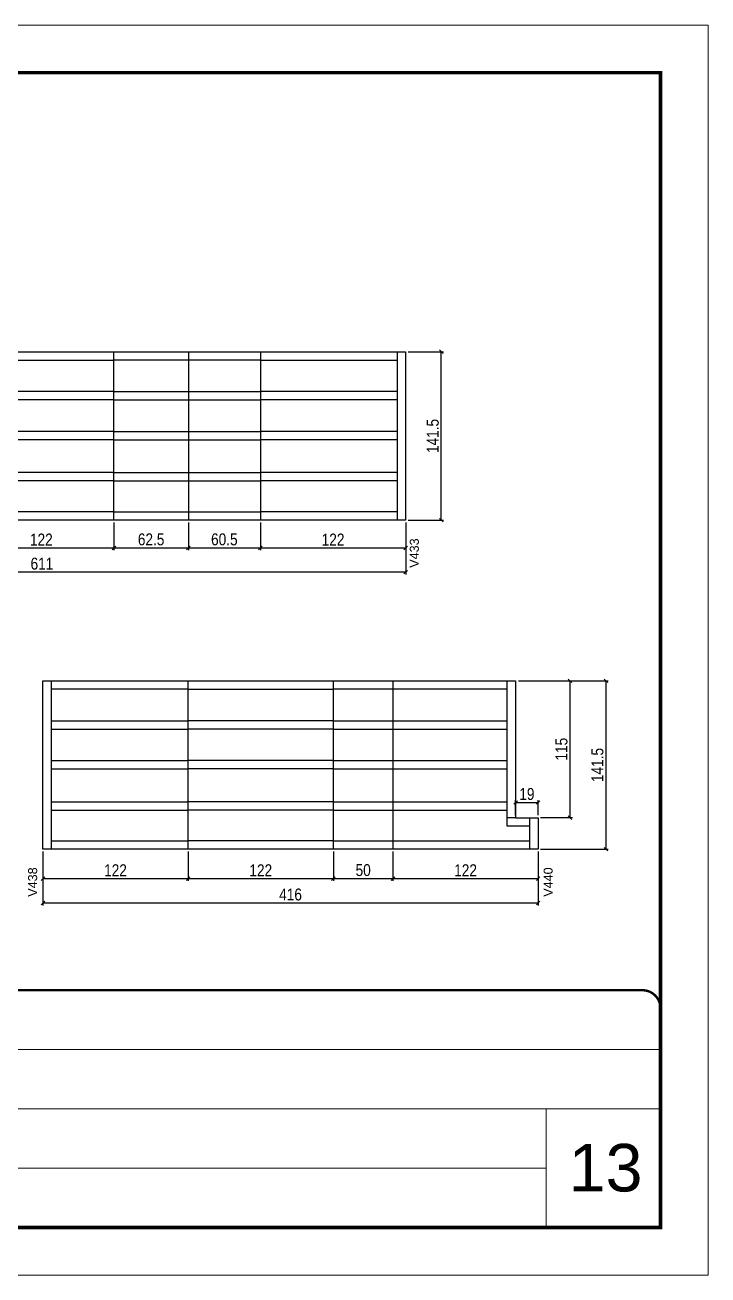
# Model space of a CAD drawing. Extents: x -3394 to 16474, y 3662 to 14397.
# Drawn here: x 5184 to 5757, y 9901 to 10951 of the extents above; entities that cross this region are included whole.
import ezdxf

# ---------------------------------------------------------------- set-up
doc = ezdxf.new("R2010")
doc.units = 0
doc.linetypes.add('CONTINUO', pattern=[0])
doc.linetypes.add('DASHED', pattern=[0.75, 0.5, -0.25])
doc.layers.get('0').update_dxf_attribs({"linetype": 'CONTINUOUS'})
doc.layers.get('Defpoints').update_dxf_attribs({"linetype": 'CONTINUOUS'})
for name, color, linetype, lineweight in [('CARIMBO', 255, 'CONTINUOUS', 9), ('Folhas', 255, 'CONTINUOUS', 9), ('SARRAFO DE PRESSAO', 251, 'DASHED', 9)]:
    doc.layers.add(name, color=color, linetype=linetype, lineweight=lineweight)
for name, color, linetype in [('COTA', 241, 'CONTINUOUS'), ('NOMENCLATURA', 7, 'CONTINUOUS'), ('Painéis', 200, 'CONTINUOUS'), ('SARR_2.2x7', 40, 'CONTINUOUS')]:
    doc.layers.add(name, color=color, linetype=linetype)
doc.styles.add('ARIAL', font='arial.ttf')
doc.styles.add('COTA TECNICA', font='techl___.ttf', dxfattribs={"height": 10})
doc.dimstyles.new('PAINEL', dxfattribs={"dimtxt": 10, "dimasz": 3, "dimexe": 3, "dimexo": 3, "dimgap": 3, "dimtad": 1, "dimdec": 1, "dimzin": 12, "dimdsep": 46, "dimtxsty": 'COTA TECNICA', "dimblk1": 'OBLIQUE', "dimblk2": 'OBLIQUE', "dimsah": 1, "dimcen": 0.9, "dimclrd": 4, "dimclre": 4, "dimclrt": 240, "dimadec": 1, "dimazin": 3, "dimtfac": 1, "dimtdec": 1, "dimtmove": 0, "dimatfit": 3, "dimfxl": 1, "dimtolj": 1, "dimtzin": 12, "dimarcsym": 0})

# ---------------------------------------------------------------- blocks, each defined once
blk = doc.blocks.new('9999999999')
at = {"color": 30, "linetype": 'CONTINUO'}
for p, q in [((98564.6, 34379.6), (99584, 34379.6)), ((98564.6, 34329.8), (99488, 34329.8)), ((99584, 34329.8), (99488, 34329.8)), ((99488, 34329.8), (99488, 34230.2)), ((98564.6, 34280), (99488, 34280))]:
    blk.add_line(p, q, dxfattribs=at)
at = {"color": 30, "linetype": 'CONTINUO', "const_width": 2}
blk.add_lwpolyline([(99584, 34230.2), (99584, 34414.4, 0.414214), (99569, 34429.4), (98229, 34429.4, 0.414214), (98214, 34414.4), (98214, 34245.2, 0.414214), (98229, 34230.2), (99584, 34230.2)], format="xyb", dxfattribs=at)
at = {"layer": 'Folhas'}
blk.add_lwpolyline([(98139, 34190.2), (99624, 34190.2), (99624, 35240.2), (98139, 35240.2)], close=True, dxfattribs=at)
at = {"layer": 'Folhas', "color": 30, "const_width": 3}
blk.add_lwpolyline([(98214, 34230.2), (99584, 34230.2), (99584, 35200.2), (98214, 35200.2)], close=True, dxfattribs=at)
blk = doc.blocks.new('_Oblique')
at = {"color": 0, "linetype": 'ByBlock', "lineweight": -2}
blk.add_line((-0.5, -0.5), (0.5, 0.5), dxfattribs=at)
blk = doc.blocks.new('*D350')
at = {"layer": 'COTA', "color": 4, "linetype": 'Continuous', "lineweight": -2, "transparency": 16777216}
for p, q in [((5136.3, 10532.9), (5136.3, 10509.6)), ((5258.3, 10532.9), (5258.3, 10509.6)), ((5136.3, 10511.6), (5258.3, 10511.6))]:
    blk.add_line(p, q, dxfattribs=at)
at = {"layer": 'Defpoints', "color": 0, "linetype": 'Continuous', "transparency": 16777216}
for p in [(5136.3, 10534.9), (5258.3, 10534.9), (5258.3, 10511.6)]:
    blk.add_point(p, dxfattribs=at)
at = {"layer": 'COTA', "color": 4, "linetype": 'Continuous', "lineweight": -2, "transparency": 16777216, "xscale": 3, "yscale": 3, "zscale": 3, "rotation": 180}
blk.add_blockref('_Oblique', (5136.3, 10511.6), dxfattribs=at)
at = {"layer": 'COTA', "color": 4, "linetype": 'Continuous', "lineweight": -2, "transparency": 16777216, "xscale": 3, "yscale": 3, "zscale": 3}
blk.add_blockref('_Oblique', (5258.3, 10511.6), dxfattribs=at)
at = {"layer": 'COTA', "color": 240, "linetype": 'Continuous', "transparency": 16777216, "insert": (5197.3, 10518.6), "char_height": 10, "attachment_point": 5, "style": 'COTA TECNICA'}
blk.add_mtext('\\A1;122', dxfattribs=at)
blk = doc.blocks.new('*D351')
at = {"layer": 'COTA', "color": 4, "linetype": 'Continuous', "lineweight": -2, "transparency": 16777216}
for p, q in [((5258.3, 10532.9), (5258.3, 10509.6)), ((5320.8, 10532.9), (5320.8, 10509.6)), ((5258.3, 10511.6), (5320.8, 10511.6))]:
    blk.add_line(p, q, dxfattribs=at)
at = {"layer": 'Defpoints', "color": 0, "linetype": 'Continuous', "transparency": 16777216}
for p in [(5258.3, 10534.9), (5320.8, 10534.9), (5320.8, 10511.6)]:
    blk.add_point(p, dxfattribs=at)
at = {"layer": 'COTA', "color": 4, "linetype": 'Continuous', "lineweight": -2, "transparency": 16777216, "xscale": 3, "yscale": 3, "zscale": 3, "rotation": 180}
blk.add_blockref('_Oblique', (5258.3, 10511.6), dxfattribs=at)
at = {"layer": 'COTA', "color": 4, "linetype": 'Continuous', "lineweight": -2, "transparency": 16777216, "xscale": 3, "yscale": 3, "zscale": 3}
blk.add_blockref('_Oblique', (5320.8, 10511.6), dxfattribs=at)
at = {"layer": 'COTA', "color": 240, "linetype": 'Continuous', "transparency": 16777216, "insert": (5289.5, 10518.7), "char_height": 10, "attachment_point": 5, "style": 'COTA TECNICA'}
blk.add_mtext('\\A1;62.5', dxfattribs=at)
blk = doc.blocks.new('*D352')
at = {"layer": 'COTA', "color": 4, "linetype": 'Continuous', "lineweight": -2, "transparency": 16777216}
for p, q in [((5381.3, 10532.9), (5381.3, 10509.6)), ((5503.3, 10532.9), (5503.3, 10509.6)), ((5381.3, 10511.6), (5503.3, 10511.6))]:
    blk.add_line(p, q, dxfattribs=at)
at = {"layer": 'Defpoints', "color": 0, "linetype": 'Continuous', "transparency": 16777216}
for p in [(5381.3, 10534.9), (5503.3, 10534.9), (5503.3, 10511.6)]:
    blk.add_point(p, dxfattribs=at)
at = {"layer": 'COTA', "color": 4, "linetype": 'Continuous', "lineweight": -2, "transparency": 16777216, "xscale": 3, "yscale": 3, "zscale": 3, "rotation": 180}
blk.add_blockref('_Oblique', (5381.3, 10511.6), dxfattribs=at)
at = {"layer": 'COTA', "color": 4, "linetype": 'Continuous', "lineweight": -2, "transparency": 16777216, "xscale": 3, "yscale": 3, "zscale": 3}
blk.add_blockref('_Oblique', (5503.3, 10511.6), dxfattribs=at)
at = {"layer": 'COTA', "color": 240, "linetype": 'Continuous', "transparency": 16777216, "insert": (5442.3, 10518.6), "char_height": 10, "attachment_point": 5, "style": 'COTA TECNICA'}
blk.add_mtext('\\A1;122', dxfattribs=at)
blk = doc.blocks.new('*D359')
at = {"layer": 'COTA', "color": 4, "linetype": 'Continuous', "lineweight": -2, "transparency": 16777216}
for p, q in [((5198.6, 10256.5), (5198.6, 10231.8)), ((5320.6, 10256.5), (5320.6, 10231.8)), ((5198.6, 10233.8), (5320.6, 10233.8))]:
    blk.add_line(p, q, dxfattribs=at)
at = {"layer": 'Defpoints', "color": 0, "linetype": 'Continuous', "transparency": 16777216}
for p in [(5198.6, 10258.5), (5320.6, 10258.5), (5320.6, 10233.8)]:
    blk.add_point(p, dxfattribs=at)
at = {"layer": 'COTA', "color": 4, "linetype": 'Continuous', "lineweight": -2, "transparency": 16777216, "xscale": 3, "yscale": 3, "zscale": 3, "rotation": 180}
blk.add_blockref('_Oblique', (5198.6, 10233.8), dxfattribs=at)
at = {"layer": 'COTA', "color": 4, "linetype": 'Continuous', "lineweight": -2, "transparency": 16777216, "xscale": 3, "yscale": 3, "zscale": 3}
blk.add_blockref('_Oblique', (5320.6, 10233.8), dxfattribs=at)
at = {"layer": 'COTA', "color": 240, "linetype": 'Continuous', "transparency": 16777216, "insert": (5259.6, 10240.8), "char_height": 10, "attachment_point": 5, "style": 'COTA TECNICA'}
blk.add_mtext('\\A1;122', dxfattribs=at)
blk = doc.blocks.new('*D360')
at = {"layer": 'COTA', "color": 4, "linetype": 'Continuous', "lineweight": -2, "transparency": 16777216}
for p, q in [((5320.6, 10256.5), (5320.6, 10231.8)), ((5442.6, 10256.5), (5442.6, 10231.8)), ((5320.6, 10233.8), (5442.6, 10233.8))]:
    blk.add_line(p, q, dxfattribs=at)
at = {"layer": 'Defpoints', "color": 0, "linetype": 'Continuous', "transparency": 16777216}
for p in [(5320.6, 10258.5), (5442.6, 10258.5), (5442.6, 10233.8)]:
    blk.add_point(p, dxfattribs=at)
at = {"layer": 'COTA', "color": 4, "linetype": 'Continuous', "lineweight": -2, "transparency": 16777216, "xscale": 3, "yscale": 3, "zscale": 3, "rotation": 180}
blk.add_blockref('_Oblique', (5320.6, 10233.8), dxfattribs=at)
at = {"layer": 'COTA', "color": 4, "linetype": 'Continuous', "lineweight": -2, "transparency": 16777216, "xscale": 3, "yscale": 3, "zscale": 3}
blk.add_blockref('_Oblique', (5442.6, 10233.8), dxfattribs=at)
at = {"layer": 'COTA', "color": 240, "linetype": 'Continuous', "transparency": 16777216, "insert": (5381.6, 10240.8), "char_height": 10, "attachment_point": 5, "style": 'COTA TECNICA'}
blk.add_mtext('\\A1;122', dxfattribs=at)
blk = doc.blocks.new('*D361')
at = {"layer": 'COTA', "color": 4, "linetype": 'Continuous', "lineweight": -2, "transparency": 16777216}
for p, q in [((5320.8, 10532.9), (5320.8, 10509.6)), ((5381.3, 10532.9), (5381.3, 10509.6)), ((5320.8, 10511.6), (5381.3, 10511.6))]:
    blk.add_line(p, q, dxfattribs=at)
at = {"layer": 'Defpoints', "color": 0, "linetype": 'Continuous', "transparency": 16777216}
for p in [(5320.8, 10534.9), (5381.3, 10534.9), (5381.3, 10511.6)]:
    blk.add_point(p, dxfattribs=at)
at = {"layer": 'COTA', "color": 4, "linetype": 'Continuous', "lineweight": -2, "transparency": 16777216, "xscale": 3, "yscale": 3, "zscale": 3, "rotation": 180}
blk.add_blockref('_Oblique', (5320.8, 10511.6), dxfattribs=at)
at = {"layer": 'COTA', "color": 4, "linetype": 'Continuous', "lineweight": -2, "transparency": 16777216, "xscale": 3, "yscale": 3, "zscale": 3}
blk.add_blockref('_Oblique', (5381.3, 10511.6), dxfattribs=at)
at = {"layer": 'COTA', "color": 240, "linetype": 'Continuous', "transparency": 16777216, "insert": (5351, 10518.7), "char_height": 10, "attachment_point": 5, "style": 'COTA TECNICA'}
blk.add_mtext('\\A1;60.5', dxfattribs=at)
blk = doc.blocks.new('*D362')
at = {"layer": 'COTA', "color": 4, "linetype": 'Continuous', "lineweight": -2, "transparency": 16777216}
for p, q in [((5442.6, 10256.5), (5442.6, 10231.8)), ((5492.6, 10256.5), (5492.6, 10231.8)), ((5442.6, 10233.8), (5492.6, 10233.8))]:
    blk.add_line(p, q, dxfattribs=at)
at = {"layer": 'Defpoints', "color": 0, "linetype": 'Continuous', "transparency": 16777216}
for p in [(5442.6, 10258.5), (5492.6, 10258.5), (5492.6, 10233.8)]:
    blk.add_point(p, dxfattribs=at)
at = {"layer": 'COTA', "color": 4, "linetype": 'Continuous', "lineweight": -2, "transparency": 16777216, "xscale": 3, "yscale": 3, "zscale": 3, "rotation": 180}
blk.add_blockref('_Oblique', (5442.6, 10233.8), dxfattribs=at)
at = {"layer": 'COTA', "color": 4, "linetype": 'Continuous', "lineweight": -2, "transparency": 16777216, "xscale": 3, "yscale": 3, "zscale": 3}
blk.add_blockref('_Oblique', (5492.6, 10233.8), dxfattribs=at)
at = {"layer": 'COTA', "color": 240, "linetype": 'Continuous', "transparency": 16777216, "insert": (5467.6, 10240.9), "char_height": 10, "attachment_point": 5, "style": 'COTA TECNICA'}
blk.add_mtext('\\A1;50', dxfattribs=at)
blk = doc.blocks.new('*D363')
at = {"layer": 'COTA', "color": 4, "linetype": 'Continuous', "lineweight": -2, "transparency": 16777216}
for p, q in [((5492.6, 10256.5), (5492.6, 10231.8)), ((5614.6, 10256.5), (5614.6, 10231.8)), ((5492.6, 10233.8), (5614.6, 10233.8))]:
    blk.add_line(p, q, dxfattribs=at)
at = {"layer": 'Defpoints', "color": 0, "linetype": 'Continuous', "transparency": 16777216}
for p in [(5492.6, 10258.5), (5614.6, 10258.5), (5614.6, 10233.8)]:
    blk.add_point(p, dxfattribs=at)
at = {"layer": 'COTA', "color": 4, "linetype": 'Continuous', "lineweight": -2, "transparency": 16777216, "xscale": 3, "yscale": 3, "zscale": 3, "rotation": 180}
blk.add_blockref('_Oblique', (5492.6, 10233.8), dxfattribs=at)
at = {"layer": 'COTA', "color": 4, "linetype": 'Continuous', "lineweight": -2, "transparency": 16777216, "xscale": 3, "yscale": 3, "zscale": 3}
blk.add_blockref('_Oblique', (5614.6, 10233.8), dxfattribs=at)
at = {"layer": 'COTA', "color": 240, "linetype": 'Continuous', "transparency": 16777216, "insert": (5553.6, 10240.8), "char_height": 10, "attachment_point": 5, "style": 'COTA TECNICA'}
blk.add_mtext('\\A1;122', dxfattribs=at)
blk = doc.blocks.new('*D365')
at = {"layer": 'COTA', "color": 4, "linetype": 'Continuous', "lineweight": -2, "transparency": 16777216}
for p, q in [((5505.3, 10676.4), (5535.2, 10676.4)), ((5533.2, 10534.9), (5533.2, 10676.4)), ((5505.3, 10534.9), (5535.2, 10534.9))]:
    blk.add_line(p, q, dxfattribs=at)
at = {"layer": 'Defpoints', "color": 0, "linetype": 'Continuous', "transparency": 16777216}
for p in [(5503.3, 10676.4), (5533.2, 10676.4), (5503.3, 10534.9)]:
    blk.add_point(p, dxfattribs=at)
at = {"layer": 'COTA', "color": 4, "linetype": 'Continuous', "lineweight": -2, "transparency": 16777216, "xscale": 3, "yscale": 3, "zscale": 3}
for p, rotation in [((5533.2, 10676.4), 90), ((5533.2, 10534.9), 270)]:
    blk.add_blockref('_Oblique', p, dxfattribs=dict(at, rotation=rotation))
at = {"layer": 'COTA', "color": 240, "linetype": 'Continuous', "transparency": 16777216, "insert": (5526.1, 10605.6), "char_height": 10, "attachment_point": 5, "rotation": 90, "style": 'COTA TECNICA'}
blk.add_mtext('\\A1;141.5', dxfattribs=at)
blk = doc.blocks.new('*D371')
at = {"layer": 'COTA', "color": 4, "linetype": 'Continuous', "lineweight": -2, "transparency": 16777216}
for p, q in [((5198.6, 10256.5), (5198.6, 10211.3)), ((5614.6, 10256.5), (5614.6, 10211.3)), ((5614.6, 10213.3), (5198.6, 10213.3))]:
    blk.add_line(p, q, dxfattribs=at)
at = {"layer": 'Defpoints', "color": 0, "linetype": 'Continuous', "transparency": 16777216}
for p in [(5198.6, 10258.5), (5614.6, 10258.5), (5198.6, 10213.3)]:
    blk.add_point(p, dxfattribs=at)
at = {"layer": 'COTA', "color": 4, "linetype": 'Continuous', "lineweight": -2, "transparency": 16777216, "xscale": 3, "yscale": 3, "zscale": 3, "rotation": 180}
blk.add_blockref('_Oblique', (5198.6, 10213.3), dxfattribs=at)
at = {"layer": 'COTA', "color": 4, "linetype": 'Continuous', "lineweight": -2, "transparency": 16777216, "xscale": 3, "yscale": 3, "zscale": 3}
blk.add_blockref('_Oblique', (5614.6, 10213.3), dxfattribs=at)
at = {"layer": 'COTA', "color": 240, "linetype": 'Continuous', "transparency": 16777216, "insert": (5406.6, 10220.4), "char_height": 10, "attachment_point": 5, "style": 'COTA TECNICA'}
blk.add_mtext('\\A1;416', dxfattribs=at)
blk = doc.blocks.new('*D373')
at = {"layer": 'COTA', "color": 4, "linetype": 'Continuous', "lineweight": -2, "transparency": 16777216}
for p, q in [((4892.3, 10532.9), (4892.3, 10489.2)), ((5503.3, 10532.9), (5503.3, 10489.2)), ((5503.3, 10491.2), (4892.3, 10491.2))]:
    blk.add_line(p, q, dxfattribs=at)
at = {"layer": 'Defpoints', "color": 0, "linetype": 'Continuous', "transparency": 16777216}
for p in [(4892.3, 10534.9), (5503.3, 10534.9), (4892.3, 10491.2)]:
    blk.add_point(p, dxfattribs=at)
at = {"layer": 'COTA', "color": 4, "linetype": 'Continuous', "lineweight": -2, "transparency": 16777216, "xscale": 3, "yscale": 3, "zscale": 3, "rotation": 180}
blk.add_blockref('_Oblique', (4892.3, 10491.2), dxfattribs=at)
at = {"layer": 'COTA', "color": 4, "linetype": 'Continuous', "lineweight": -2, "transparency": 16777216, "xscale": 3, "yscale": 3, "zscale": 3}
blk.add_blockref('_Oblique', (5503.3, 10491.2), dxfattribs=at)
at = {"layer": 'COTA', "color": 240, "linetype": 'Continuous', "transparency": 16777216, "insert": (5197.8, 10498.3), "char_height": 10, "attachment_point": 5, "style": 'COTA TECNICA'}
blk.add_mtext('\\A1;611', dxfattribs=at)
blk = doc.blocks.new('*D382')
at = {"layer": 'COTA', "color": 4, "linetype": 'Continuous', "lineweight": -2, "transparency": 16777216}
for p, q in [((5598, 10399.9), (5643.3, 10399.9)), ((5641.3, 10399.9), (5641.3, 10285)), ((5616.6, 10285), (5643.3, 10285))]:
    blk.add_line(p, q, dxfattribs=at)
at = {"layer": 'Defpoints', "color": 0, "linetype": 'Continuous', "transparency": 16777216}
for p in [(5596, 10399.9), (5614.6, 10285), (5641.3, 10285)]:
    blk.add_point(p, dxfattribs=at)
at = {"layer": 'COTA', "color": 4, "linetype": 'Continuous', "lineweight": -2, "transparency": 16777216, "xscale": 3, "yscale": 3, "zscale": 3}
for p, rotation in [((5641.3, 10399.9), 90), ((5641.3, 10285), 270)]:
    blk.add_blockref('_Oblique', p, dxfattribs=dict(at, rotation=rotation))
at = {"layer": 'COTA', "color": 240, "linetype": 'Continuous', "transparency": 16777216, "insert": (5634.2, 10342.5), "char_height": 10, "attachment_point": 5, "rotation": 90, "style": 'COTA TECNICA'}
blk.add_mtext('\\A1;115', dxfattribs=at)
blk = doc.blocks.new('*D383')
at = {"layer": 'COTA', "color": 4, "linetype": 'Continuous', "lineweight": -2, "transparency": 16777216}
for p, q in [((5595.6, 10287), (5595.6, 10299.7)), ((5595.6, 10297.7), (5614.6, 10297.7)), ((5614.6, 10287), (5614.6, 10299.7))]:
    blk.add_line(p, q, dxfattribs=at)
at = {"layer": 'Defpoints', "color": 0, "linetype": 'Continuous', "transparency": 16777216}
for p in [(5614.6, 10297.7), (5595.6, 10285), (5614.6, 10285)]:
    blk.add_point(p, dxfattribs=at)
at = {"layer": 'COTA', "color": 4, "linetype": 'Continuous', "lineweight": -2, "transparency": 16777216, "xscale": 3, "yscale": 3, "zscale": 3, "rotation": 180}
blk.add_blockref('_Oblique', (5595.6, 10297.7), dxfattribs=at)
at = {"layer": 'COTA', "color": 4, "linetype": 'Continuous', "lineweight": -2, "transparency": 16777216, "xscale": 3, "yscale": 3, "zscale": 3}
blk.add_blockref('_Oblique', (5614.6, 10297.7), dxfattribs=at)
at = {"layer": 'COTA', "color": 240, "linetype": 'Continuous', "transparency": 16777216, "insert": (5605.1, 10304.8), "char_height": 10, "attachment_point": 5, "style": 'COTA TECNICA'}
blk.add_mtext('\\A1;19', dxfattribs=at)
blk = doc.blocks.new('*D386')
at = {"layer": 'COTA', "color": 4, "linetype": 'Continuous', "lineweight": -2, "transparency": 16777216}
for p, q in [((5598, 10399.9), (5673.5, 10399.9)), ((5671.5, 10399.9), (5671.5, 10258.5)), ((5616.6, 10258.5), (5673.5, 10258.5))]:
    blk.add_line(p, q, dxfattribs=at)
at = {"layer": 'Defpoints', "color": 0, "linetype": 'Continuous', "transparency": 16777216}
for p in [(5596, 10399.9), (5614.6, 10258.5), (5671.5, 10258.5)]:
    blk.add_point(p, dxfattribs=at)
at = {"layer": 'COTA', "color": 4, "linetype": 'Continuous', "lineweight": -2, "transparency": 16777216, "xscale": 3, "yscale": 3, "zscale": 3}
for p, rotation in [((5671.5, 10399.9), 90), ((5671.5, 10258.5), 270)]:
    blk.add_blockref('_Oblique', p, dxfattribs=dict(at, rotation=rotation))
at = {"layer": 'COTA', "color": 240, "linetype": 'Continuous', "transparency": 16777216, "insert": (5664.4, 10329.2), "char_height": 10, "attachment_point": 5, "rotation": 90, "style": 'COTA TECNICA'}
blk.add_mtext('\\A1;141.5', dxfattribs=at)

msp = doc.modelspace()

# ---------------------------------------------------------------- linework, layer by layer
at = {"layer": 'Painéis', "linetype": 'Continuous'}
for p, q in [((4892.27, 10676.4), (5503.26, 10676.4)), ((5258.27, 10534.9), (5258.27, 10676.4)), ((5320.76, 10676.4), (5320.76, 10534.9)), ((5381.26, 10676.4), (5381.26, 10534.9)), ((5503.26, 10676.4), (5503.26, 10534.9)), ((5503.26, 10534.9), (4892.27, 10534.9)), ((5198.56, 10258.48), (5198.56, 10399.95)), ((5198.56, 10399.95), (5595.6, 10399.95)), ((5320.56, 10258.48), (5320.56, 10399.95)), ((5442.56, 10258.48), (5442.56, 10399.95)), ((5492.6, 10399.95), (5492.6, 10258.48)), ((5595.6, 10399.95), (5595.6, 10284.98)), ((5595.6, 10284.98), (5614.6, 10284.98)), ((5614.6, 10284.98), (5614.6, 10258.48)), ((5595.6, 10258.48), (5198.56, 10258.48)), ((5614.6, 10258.48), (5595.6, 10258.48))]:
    msp.add_line(p, q, dxfattribs=at)
at = {"layer": 'SARR_2.2x7', "ltscale": 25}
for p, q in [((5136.27, 10669.4), (5258.27, 10669.4)), ((5320.76, 10669.4), (5258.27, 10669.4)), ((5381.24, 10669.4), (5320.76, 10669.4)), ((5381.26, 10669.4), (5496.26, 10669.4)), ((5496.26, 10676.4), (5496.26, 10534.9)), ((5258.27, 10642.89), (5136.27, 10642.89)), ((5258.27, 10642.89), (5320.76, 10642.89)), ((5320.76, 10642.89), (5381.24, 10642.89)), ((5496.26, 10642.89), (5381.26, 10642.89)), ((5258.27, 10635.89), (5136.27, 10635.89)), ((5258.27, 10635.89), (5320.76, 10635.89)), ((5320.76, 10635.89), (5381.24, 10635.89)), ((5496.26, 10635.89), (5381.26, 10635.89)), ((5258.27, 10609.34), (5136.27, 10609.34)), ((5258.27, 10609.34), (5320.76, 10609.34)), ((5320.76, 10609.34), (5381.24, 10609.34)), ((5496.26, 10609.34), (5381.26, 10609.34)), ((5258.27, 10602.34), (5136.27, 10602.34)), ((5258.27, 10602.34), (5320.76, 10602.34)), ((5320.76, 10602.34), (5381.24, 10602.34)), ((5496.26, 10602.34), (5381.26, 10602.34)), ((5258.27, 10574.84), (5136.27, 10574.84)), ((5258.27, 10574.84), (5320.76, 10574.84)), ((5320.76, 10574.84), (5381.24, 10574.84)), ((5496.26, 10574.84), (5381.26, 10574.84)), ((5258.27, 10567.84), (5136.27, 10567.84)), ((5258.27, 10567.84), (5320.76, 10567.84)), ((5320.76, 10567.84), (5381.24, 10567.84)), ((5496.26, 10567.84), (5381.26, 10567.84)), ((5258.27, 10541.9), (5136.27, 10541.9)), ((5258.27, 10541.9), (5320.76, 10541.9)), ((5320.76, 10541.9), (5381.24, 10541.9)), ((5496.26, 10541.9), (5381.26, 10541.9)), ((5205.56, 10399.95), (5205.56, 10259.45)), ((5588.56, 10284.98), (5588.56, 10398.98)), ((5320.56, 10392.95), (5205.56, 10392.95)), ((5320.56, 10392.95), (5442.56, 10392.95)), ((5492.6, 10392.95), (5442.56, 10392.95)), ((5588.56, 10392.95), (5492.6, 10392.95)), ((5205.56, 10366.44), (5320.56, 10366.44)), ((5442.56, 10366.44), (5320.56, 10366.44)), ((5442.56, 10366.44), (5492.6, 10366.44)), ((5492.6, 10366.44), (5588.56, 10366.44)), ((5205.56, 10359.44), (5320.56, 10359.44)), ((5442.56, 10359.44), (5320.56, 10359.44)), ((5442.56, 10359.44), (5492.6, 10359.44)), ((5492.6, 10359.44), (5588.56, 10359.44)), ((5205.56, 10332.89), (5320.56, 10332.89)), ((5442.56, 10332.89), (5320.56, 10332.89)), ((5442.56, 10332.89), (5492.6, 10332.89)), ((5492.6, 10332.89), (5588.56, 10332.89)), ((5205.56, 10325.89), (5320.56, 10325.89)), ((5442.56, 10325.89), (5320.56, 10325.89)), ((5442.56, 10325.89), (5492.6, 10325.89)), ((5492.6, 10325.89), (5588.56, 10325.89)), ((5205.56, 10298.39), (5320.56, 10298.39)), ((5205.56, 10291.39), (5320.56, 10291.39)), ((5442.56, 10298.39), (5320.56, 10298.39)), ((5442.56, 10291.39), (5320.56, 10291.39)), ((5442.56, 10298.39), (5492.6, 10298.39)), ((5442.56, 10291.39), (5492.6, 10291.39)), ((5492.6, 10298.39), (5588.56, 10298.39)), ((5492.6, 10291.39), (5588.56, 10291.39)), ((5588.56, 10277.98), (5588.56, 10284.98)), ((5595.6, 10284.98), (5588.56, 10284.98)), ((5607.6, 10258.48), (5607.6, 10284.98)), ((5607.6, 10277.98), (5588.56, 10277.98)), ((5205.56, 10265.45), (5320.56, 10265.45)), ((5442.56, 10265.45), (5320.56, 10265.45)), ((5442.56, 10265.45), (5492.6, 10265.45)), ((5492.6, 10265.45), (5607.6, 10265.45))]:
    msp.add_line(p, q, dxfattribs=at)

# ---------------------------------------------------------------- block references
at = {"layer": 'SARRAFO DE PRESSAO', "color": 6, "linetype": 'ByBlock'}
msp.add_blockref('9999999999', (-93866.77, -24289.38), dxfattribs=at)

# ---------------------------------------------------------------- texts
at = {"layer": 'CARIMBO', "style": 'ARIAL'}
msp.add_text('13', height=40, dxfattribs=at).set_placement((5640.07, 9970.97))
at = {"layer": 'NOMENCLATURA', "linetype": 'Continuous', "style": 'ARIAL'}
for s, p in [('V433', (5514.34, 10494.89)), ('V438', (5193.77, 10218.55)), ('V440', (5626.74, 10218.55))]:
    msp.add_text(s, height=7.567, rotation=90, dxfattribs=at).set_placement(p)

# ---------------------------------------------------------------- dimensions: what is measured, and where the dimension line sits
at = {"layer": 'COTA', "linetype": 'Continuous'}
for base, p1, p2, picture, middle in [((5533.24, 10676.4), (5503.26, 10534.9), (5503.26, 10676.4), '*D365', (5526.13, 10605.65)), ((5641.27, 10284.98), (5596.05, 10399.95), (5614.6, 10284.98), '*D382', (5634.16, 10342.46)), ((5671.51, 10258.48), (5596.05, 10399.95), (5614.6, 10258.48), '*D386', (5664.4, 10329.21))]:
    dim = msp.add_linear_dim(base=base, p1=p1, p2=p2, angle=90, dimstyle='PAINEL', override={"dimexe": 2, "dimexo": 2, "dimgap": 2, "dimadec": 8, "dimtix": 1, "dimatfit": 2, "dimldrblk": 'Oblique'}, dxfattribs=at)
    dim.commit()
    dim.dimension.update_dxf_attribs({"geometry": picture, "text_midpoint": middle})
for base, p1, p2, override, picture, middle in [((4892.27, 10491.17), (5503.26, 10534.9), (4892.27, 10534.9), {"dimexe": 2, "dimexo": 2, "dimgap": 2, "dimadec": 8, "dimtix": 1, "dimatfit": 2, "dimldrblk": 'Oblique'}, '*D373', (5197.76, 10498.27)), ((5258.27, 10511.58), (5136.27, 10534.9), (5258.27, 10534.9), {"dimexe": 2, "dimexo": 2, "dimgap": 2, "dimadec": 8, "dimtix": 1, "dimtmove": 1, "dimatfit": 2, "dimldrblk": 'Oblique'}, '*D350', (5197.27, 10518.64)), ((5320.76, 10511.58), (5258.27, 10534.9), (5320.76, 10534.9), {"dimexe": 2, "dimexo": 2, "dimgap": 2, "dimadec": 8, "dimtix": 1, "dimtmove": 1, "dimatfit": 2, "dimldrblk": 'Oblique'}, '*D351', (5289.51, 10518.69)), ((5381.26, 10511.58), (5320.76, 10534.9), (5381.26, 10534.9), {"dimexe": 2, "dimexo": 2, "dimgap": 2, "dimadec": 8, "dimtix": 1, "dimtmove": 1, "dimatfit": 2, "dimldrblk": 'Oblique'}, '*D361', (5351.01, 10518.69)), ((5503.26, 10511.58), (5381.26, 10534.9), (5503.26, 10534.9), {"dimexe": 2, "dimexo": 2, "dimgap": 2, "dimadec": 8, "dimtix": 1, "dimtmove": 1, "dimatfit": 2, "dimldrblk": 'Oblique'}, '*D352', (5442.26, 10518.64)), ((5614.6, 10297.68), (5595.6, 10284.98), (5614.6, 10284.98), {"dimexe": 2, "dimexo": 2, "dimgap": 2, "dimadec": 8, "dimtix": 1, "dimatfit": 2, "dimldrblk": 'Oblique'}, '*D383', (5605.1, 10304.77)), ((5320.56, 10233.76), (5198.56, 10258.48), (5320.56, 10258.48), {"dimexe": 2, "dimexo": 2, "dimgap": 2, "dimadec": 8, "dimtix": 1, "dimtmove": 1, "dimatfit": 2, "dimldrblk": 'Oblique'}, '*D359', (5259.56, 10240.82)), ((5198.56, 10213.31), (5614.6, 10258.48), (5198.56, 10258.48), {"dimexe": 2, "dimexo": 2, "dimgap": 2, "dimadec": 8, "dimtix": 1, "dimatfit": 2, "dimldrblk": 'Oblique'}, '*D371', (5406.58, 10220.41)), ((5442.56, 10233.76), (5320.56, 10258.48), (5442.56, 10258.48), {"dimexe": 2, "dimexo": 2, "dimgap": 2, "dimadec": 8, "dimtix": 1, "dimtmove": 1, "dimatfit": 2, "dimldrblk": 'Oblique'}, '*D360', (5381.56, 10240.82)), ((5492.6, 10233.76), (5442.56, 10258.48), (5492.6, 10258.48), {"dimexe": 2, "dimexo": 2, "dimgap": 2, "dimadec": 8, "dimtix": 1, "dimtmove": 1, "dimatfit": 2, "dimldrblk": 'Oblique'}, '*D362', (5467.58, 10240.87)), ((5614.6, 10233.76), (5492.6, 10258.48), (5614.6, 10258.48), {"dimexe": 2, "dimexo": 2, "dimgap": 2, "dimadec": 8, "dimtix": 1, "dimtmove": 1, "dimatfit": 2, "dimldrblk": 'Oblique'}, '*D363', (5553.6, 10240.82))]:
    dim = msp.add_linear_dim(base=base, p1=p1, p2=p2, dimstyle='PAINEL', override=override, dxfattribs=at)
    dim.commit()
    dim.dimension.update_dxf_attribs({"geometry": picture, "text_midpoint": middle})

doc.saveas('drawing.dxf')
